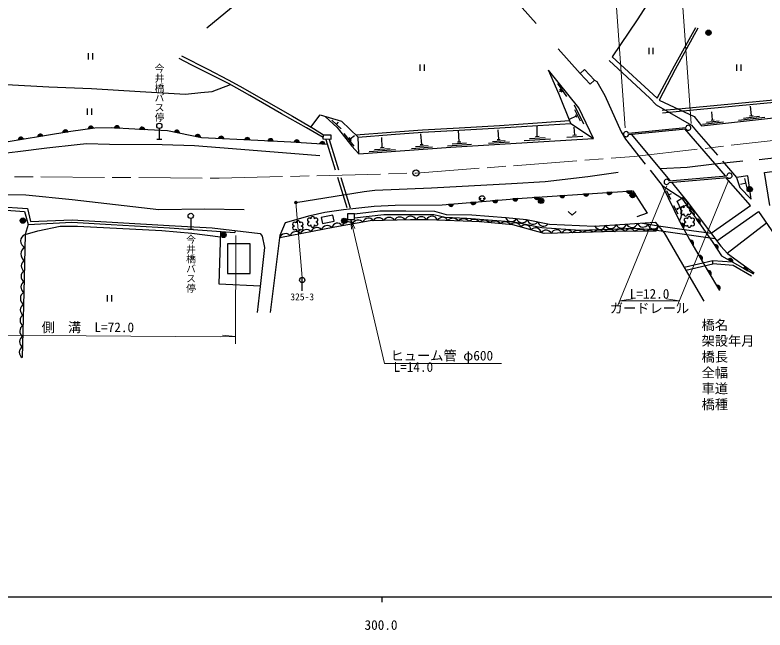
# Model space of a CAD drawing. Units: millimetres at full size, sheet at 1:1000; details may follow other scales. Extents: x 40000 to 680000, y 20000 to 380000.
# Drawn here: x 298632 to 440451, y 198715 to 314976 of the extents above; entities that cross this region are included whole.
import ezdxf
from ezdxf.enums import TextEntityAlignment as Align

# ---------------------------------------------------------------- set-up
doc = ezdxf.new("R2010")
doc.units = ezdxf.units.MM
doc.header["$LTSCALE"] = 1000
doc.linetypes.add('CHAIN', pattern=[18.5, 12, -1.5, 3.5, -1.5])
doc.linetypes.add('DASHED', pattern=[7.5, 6, -1.5])
for name, color, linetype, lineweight in [('M-BGD', 7, 'Continuous', 25), ('M-BMK', 2, 'CHAIN', 13), ('M-BMK-SRVR', 3, 'Continuous', 25), ('M-STR-HTXT', 7, 'Continuous', 13), ('M-STR-STR1', 1, 'Continuous', 25), ('M-STR-STRC', 7, 'Continuous', 25), ('M-TTL-BAND', 7, 'Continuous', 25)]:
    doc.layers.add(name, color=color, linetype=linetype, lineweight=lineweight)
doc.layers.add('M-BMK-HTXT', color=7, linetype='Continuous')
doc.styles.add('@ＭＳ ゴシック', font='')
doc.styles.add('ＭＳ ゴシック', font='')
doc.styles.get('@ＭＳ ゴシック').set_extended_font_data('@MS Gothic')
doc.styles.get('ＭＳ ゴシック').set_extended_font_data('MS Gothic')

# ---------------------------------------------------------------- blocks, each defined once
blk = doc.blocks.new('open_arrow')
at = {"color": 0, "linetype": 'Continuous', "lineweight": -2}
blk.add_lwpolyline([(7.5, 1.25), (0, 0), (7.5, -1.25)], dxfattribs=at)

msp = doc.modelspace()

# ---------------------------------------------------------------- hatches: boundary and pattern name
at = {"layer": 'M-BGD'}
for points in [[(429271, 311628, -1), (430271, 311628, -0.41421), (429771, 311128, -0.41421)], [(312476, 293483, -0.82183), (313457, 293626)], [(317420, 293664, -0.82183), (318409, 293604)], [(322162, 293391, -0.82183), (323152, 293348)], [(302931, 291981, -0.82183), (303909, 292141)], [(307667, 292755, -0.82183), (308645, 292915)], [(328762, 292896, -0.82183), (329733, 292697)], [(332729, 292082, -0.82183), (333699, 291883)], [(299236, 291377, -0.82183), (300214, 291537)], [(337129, 291678, -0.82183), (338119, 291626)], [(342055, 291420, -0.82183), (343044, 291368)], [(346468, 291208, -0.82183), (347458, 291166)], [(351400, 290986, -0.82183), (352389, 290922)], [(356242, 290674, -0.82183), (357231, 290610)], [(437056, 282044, -1), (438056, 282044, -0.41421), (437556, 281544, -0.41421)], [(402617, 280885, -0.82183), (401628, 280820)], [(407102, 281183, -0.82183), (406114, 281117)], [(411518, 281476, -0.82183), (410530, 281411)], [(415255, 281742, -0.82183), (414266, 281672)], [(414923, 280928, -1), (415923, 280928, -0.41421), (415423, 280428, -0.41421)], [(385793, 279602, -0.82183), (384806, 279518)], [(389929, 279955, -0.82183), (388942, 279871)], [(393729, 280279, -0.82183), (392742, 280195)], [(397784, 280564, -0.82183), (396796, 280499)], [(397602, 279846, -1), (398602, 279846, -0.41421), (398102, 279346, -0.41421)], [(381566, 279242, -0.82183), (380579, 279157)], [(299610, 276105, -1), (300610, 276105, -0.41421), (300110, 275605, -0.41421)], [(360389, 276065, -1), (361389, 276065, -0.41421), (360889, 275565, -0.41421)], [(424523, 275567, -0.82183), (424996, 274696)], [(427525, 276332, -0.82183), (428093, 275521)], [(337590, 273563, -1), (338532, 273228, -0.41421), (337894, 272924, -0.41421)], [(426290, 272331, -0.82183), (426795, 271479)], [(430892, 271497, -0.82183), (431440, 270672)], [(427971, 269485, -0.82183), (428469, 268629)], [(433494, 268749, -0.82183), (434356, 268260)], [(429631, 266632, -0.82183), (430139, 265781)], [(436359, 267124, -0.82183), (437221, 266635)], [(431287, 263858, -0.82183), (431795, 263007)]]:
    msp.add_hatch(color=256, dxfattribs=at).paths.add_polyline_path(points)
at = {"layer": 'M-STR-HTXT'}
msp.add_hatch(color=256, dxfattribs=at).paths.add_polyline_path([(351973, 279631, -0.41421), (351874, 279291, -0.41421), (351534, 279391, -1)])

# ---------------------------------------------------------------- linework, layer by layer
at = {"layer": 'M-BGD'}
for p, q in [((392963, 318190), (397190, 313385)), ((312496, 307767), (312496, 306567)), ((313296, 307767), (313296, 306567)), ((401319, 308571), (405524, 303895)), ((418460, 308784), (418460, 307584)), ((419260, 308784), (419260, 307584)), ((375171, 305596), (375171, 304396)), ((375971, 305596), (375971, 304396)), ((435051, 305650), (435051, 304450)), ((435851, 305650), (435851, 304450)), ((402980, 299598), (401253, 302051)), ((402073, 300366), (401670, 300938)), ((401871, 300652), (401602, 300463)), ((406181, 294321), (404443, 297924)), ((312294, 297321), (312294, 296121)), ((313094, 297321), (313094, 296121)), ((405564, 294911), (404521, 297073)), ((430532, 295157), (430368, 296648)), ((437867, 295968), (437698, 297766)), ((358522, 295073), (360298, 293458)), ((404772, 295862), (403421, 295210)), ((404894, 295609), (404650, 296114)), ((429373, 294727), (431758, 294991)), ((430254, 295126), (430811, 295188)), ((435448, 295097), (440418, 295646)), ((436409, 295505), (439391, 295834)), ((437519, 295929), (438215, 296006)), ((312476, 293483), (313457, 293626)), ((317420, 293664), (318409, 293604)), ((359410, 294265), (359814, 294709)), ((397379, 292033), (397385, 294063)), ((403722, 294451), (407996, 291653)), ((404464, 292286), (404383, 293784)), ((428610, 294341), (432586, 294780)), ((307667, 292755), (308645, 292915)), ((322162, 293391), (323152, 293348)), ((325923, 293531), (325923, 291531)), ((328762, 292896), (329733, 292697)), ((360843, 292547), (362677, 290173)), ((361997, 291543), (362804, 292167)), ((375556, 290496), (375383, 292522)), ((382642, 291001), (382521, 293187)), ((390100, 291453), (389997, 293286)), ((404114, 292267), (404813, 292305)), ((299236, 291377), (300214, 291537)), ((302931, 291981), (303909, 292141)), ((325423, 291531), (326423, 291531)), ((332729, 292082), (333699, 291883)), ((337129, 291678), (338119, 291626)), ((342055, 291420), (343044, 291368)), ((346468, 291208), (347458, 291166)), ((351400, 290986), (352389, 290922)), ((361783, 291820), (362211, 291266)), ((363651, 288706), (363504, 291898)), ((368070, 289938), (367985, 291818)), ((381313, 290620), (384008, 290783)), ((382328, 290982), (382956, 291020)), ((388140, 290733), (392133, 290975)), ((388921, 291081), (391316, 291226)), ((389821, 291436), (390380, 291470)), ((394921, 291280), (399911, 291589)), ((395900, 291641), (398894, 291826)), ((397029, 292012), (397728, 292055)), ((402982, 291905), (405978, 292067)), ((356242, 290674), (357231, 290610)), ((365622, 289154), (370608, 289526)), ((366597, 289528), (369588, 289751)), ((367721, 289912), (368419, 289964)), ((373606, 289749), (377595, 290047)), ((374381, 290108), (376774, 290286)), ((375276, 290476), (375835, 290517)), ((380432, 290266), (384924, 290538)), ((437094, 282319), (436657, 284065)), ((436875, 283192), (435801, 282923)), ((402617, 280885), (401628, 280820)), ((407102, 281183), (406114, 281117)), ((411518, 281476), (410530, 281411)), ((415255, 281742), (414266, 281672)), ((421819, 281771), (422607, 280153)), ((422213, 280962), (422752, 281225)), ((385793, 279602), (384806, 279518)), ((386455, 280316), (386780, 280316)), ((387130, 280316), (387455, 280316)), ((389929, 279955), (388942, 279871)), ((393729, 280279), (392742, 280195)), ((397784, 280564), (396796, 280499)), ((381566, 279242), (380579, 279157)), ((423179, 278989), (423963, 277369)), ((423749, 278499), (423932, 278121)), ((423841, 278310), (425191, 278964)), ((331867, 276503), (331867, 274503)), ((424523, 275567), (424996, 274696)), ((427525, 276332), (428093, 275521)), ((433300, 269949), (440716, 275692)), ((331367, 274503), (332367, 274503)), ((425143, 274425), (430257, 273708)), ((425651, 273491), (430991, 272742)), ((426290, 272331), (426795, 271479)), ((430892, 271497), (431440, 270672)), ((427971, 269485), (428469, 268629)), ((430562, 268549), (434228, 268333)), ((430615, 267937), (430562, 268549)), ((433494, 268749), (434356, 268260)), ((429631, 266632), (430139, 265781)), ((436359, 267124), (437221, 266635)), ((431287, 263858), (431795, 263007)), ((316065, 262040), (316065, 260840)), ((316865, 262040), (316865, 260840))]:
    msp.add_line(p, q, dxfattribs=at)
at = {"layer": 'M-BGD', "linetype": 'DASHED'}
for p, q in [((424086, 297182), (421034, 296894)), ((424939, 296788), (421078, 296424)), ((427518, 292999), (435093, 284257)), ((357386, 291460), (361754, 277389)), ((358020, 291440), (362383, 277389)), ((414100, 291527), (421023, 282716)), ((419921, 274295), (425651, 273491)), ((420291, 275106), (425143, 274425)), ((425170, 267286), (430562, 268549)), ((425489, 266736), (430615, 267937))]:
    msp.add_line(p, q, dxfattribs=at)
at = {"layer": 'M-BGD'}
for points in [[(378963, 318190), (376463, 318190), (362713, 318190), (348963, 318190), (341713, 318190), (334919, 312472)], [(418649, 317791), (416255, 314047), (411536, 307054), (420048, 299256), (423310, 305347), (427365, 312614)], [(462498, 313722), (466500, 307351), (453383, 299948), (424086, 297182)], [(463099, 314010), (467339, 307253), (453527, 299488), (424939, 296788)], [(427751, 312466), (423484, 304678), (420458, 298858), (427047, 295814), (428464, 294023), (452271, 296654), (469001, 298467), (480340, 299763), (494320, 301492), (506398, 302978), (524436, 305284), (538479, 307185), (543006, 307557), (554065, 308776), (561923, 309692), (569263, 309984), (573427, 310137)], [(356923, 291791), (353781, 293658), (349053, 296302), (343040, 299763), (339102, 301967), (335603, 303712), (331929, 305579), (329691, 306732)], [(330119, 307277), (335072, 304706), (338948, 302745), (341120, 301547), (351088, 295857), (355094, 293493), (356941, 292349)], [(410953, 306384), (418651, 299276), (419862, 297988), (426534, 294169), (427518, 292999)], [(354580, 293796), (356346, 296078), (360357, 294894), (363504, 291898), (369736, 292355), (375696, 292812), (382617, 293192), (390280, 293658), (397478, 294068), (403722, 294451), (401556, 299970), (399504, 304558)], [(357272, 295805), (359542, 293740), (362314, 290152), (363651, 288706), (381016, 290001), (393388, 290751), (407996, 291653), (405219, 297437), (399504, 304558)], [(286607, 302657), (292185, 302175), (297032, 301854), (305055, 301422), (313097, 301068), (322322, 300528), (330882, 299994), (333749, 300315), (335927, 300528), (339370, 301817)], [(408214, 302685), (408650, 302433), (410166, 299728), (413274, 292879), (414100, 291527)], [(439350, 287683), (449245, 288817), (461325, 290296), (469855, 291342), (482115, 292700), (495507, 294286), (504179, 295340), (511893, 296252), (526568, 297925), (534394, 298875), (539667, 299516), (545517, 300191), (549319, 300655), (556144, 301157), (563146, 301590), (573546, 302338)], [(441382, 278946), (440333, 285228), (451416, 286628), (465493, 288338), (494054, 291731), (533331, 296538), (540189, 297097), (562328, 298423), (569642, 299019), (569771, 298291), (571209, 296071), (573692, 292799)], [(363064, 292317), (369702, 292805), (375667, 293262), (382591, 293642), (390253, 294108), (397452, 294608), (403496, 295028)], [(251225, 291340), (250602, 288532), (258459, 288536), (267450, 288554), (273957, 289119), (281209, 289664), (294542, 290609), (309205, 293007), (313713, 293663), (316820, 293700), (321322, 293427), (327472, 293161), (333867, 291849), (344524, 291290), (350765, 291027), (357658, 290583)], [(286413, 287701), (293717, 288549), (299186, 289164), (304650, 289846), (310376, 290509), (312123, 290688), (316483, 290590), (326469, 290485), (332555, 290332), (339787, 289739), (356254, 288401)], [(431334, 272291), (439241, 277811), (442192, 273573), (443697, 271704), (445224, 270207), (446933, 268889), (448250, 268253), (453635, 267426), (456306, 267228), (470142, 267170), (481141, 267094), (491502, 265924), (503242, 265001), (508951, 265121), (511768, 265524), (513833, 266009), (515223, 266547), (516108, 266982), (516499, 267367), (517201, 268553), (520683, 274271), (523650, 279112), (525315, 281968), (527624, 288320)], [(420617, 285935), (425714, 286237), (430323, 286802), (436278, 287380)], [(351754, 279511), (364659, 281580), (366693, 281860), (377376, 282303), (392494, 283111), (398885, 283482), (406936, 284458), (412686, 285262)], [(430257, 273708), (437687, 278937), (433075, 284231)], [(421023, 282716), (424411, 275772), (426182, 272515), (427755, 269858), (429515, 266826), (431861, 262897)], [(421023, 282716), (424719, 280342), (430583, 271962), (432248, 269456), (438259, 266046)], [(422742, 283361), (425646, 279773), (432129, 271245), (433361, 269882), (438410, 266256)], [(293893, 281060), (300665, 280977), (309424, 280098), (325826, 278180), (334495, 278316), (341988, 278186)], [(346942, 258738), (348770, 273386), (349768, 275755), (354434, 277052), (357192, 277697), (360747, 278229), (366521, 278833), (370497, 279030), (379422, 279059), (394548, 280349), (411587, 281481), (415455, 281757), (418190, 277541), (416210, 276824)], [(424303, 275994), (424587, 276760), (424697, 277405), (424636, 278001), (423821, 279760), (425025, 280540)], [(245222, 277840), (247790, 278035), (252352, 278118), (261891, 278060), (269109, 278230), (269404, 277592), (277347, 277951), (291060, 278593), (295187, 278797), (301025, 278369), (301550, 275963), (309443, 276246), (327804, 275212), (335927, 274753), (344965, 273654), (345356, 273168), (345791, 271047), (345007, 263627), (344416, 258753)], [(259408, 276058), (259470, 276068), (263761, 276447), (268912, 276599), (269942, 277205), (277373, 277386), (291087, 278028), (295180, 278230), (300460, 277843), (301098, 275381), (309396, 275814), (316838, 275365), (327832, 274714), (335877, 274190), (340187, 273851), (340394, 274210)], [(362810, 277389), (367644, 277935), (372562, 277984), (377948, 277877), (380161, 277277), (384987, 277172), (391466, 276668), (395361, 276307), (399733, 275418), (408203, 275088), (419700, 275803), (421389, 273811), (426931, 264247), (428861, 260868)], [(419921, 274295), (415949, 274623), (405496, 274253), (398266, 274766), (392943, 275842), (384052, 276507), (379991, 276664), (377821, 277172), (368353, 277172), (362810, 276596)], [(403245, 277851), (403995, 277151), (404745, 277851)], [(301098, 275381), (300541, 273472), (300282, 262560), (299989, 250237)], [(417279, 275653), (420291, 275106), (419846, 274130), (412117, 274018), (401231, 273712), (398688, 273648), (392797, 275339), (386644, 275891), (376767, 276274), (373395, 276274), (365818, 276036), (359092, 274887), (348707, 272881)], [(300541, 273472), (302978, 274198), (307192, 275029), (310435, 275029), (326418, 274245), (332077, 273703), (337464, 273060)], [(337497, 274063), (337176, 264185), (345023, 263770)], [(437887, 265600), (434416, 267597), (430615, 267937)]]:
    msp.add_lwpolyline(points, dxfattribs=at)
for points in [[(405524, 303895), (407390, 301910), (408214, 302685), (406347, 304669)], [(356941, 292349), (358361, 292303), (358333, 291430), (356913, 291475)], [(435704, 282386), (437838, 280160), (437175, 284586), (435093, 284257)], [(356547, 276699), (356769, 275589), (358967, 276028), (358745, 277138)], [(361523, 277389), (361523, 276300), (362810, 276300), (362810, 277389)], [(338783, 266128), (343070, 266128), (343070, 271701), (338783, 271701)]]:
    msp.add_lwpolyline(points, close=True, dxfattribs=at)
for centre in [(429771, 311628), (325923, 294031), (437556, 282044), (386955, 280316), (415423, 280928), (398102, 279846), (300110, 276105), (331867, 277003), (360889, 276065), (338061, 273396)]:
    msp.add_circle(centre, 500, dxfattribs=at)
for centre, radius, start, end in [((312980, 293457), 505, 19.45122, 177.10941), ((317909, 293536), 505, 7.7006, 165.35879), ((322653, 293272), 505, 8.68904, 166.34723), ((303436, 291964), 505, 20.45835, 178.11654), ((308171, 292739), 505, 20.45835, 178.11654), ((329228, 292700), 505, 359.57692, 157.23511), ((333194, 291887), 505, 359.57692, 157.23511), ((299741, 291360), 505, 20.45835, 178.11654), ((337619, 291554), 505, 8.17231, 165.8305), ((342545, 291296), 505, 8.17231, 165.8305), ((346958, 291090), 505, 8.75102, 166.40921), ((351888, 290856), 505, 7.48785, 165.14604), ((356730, 290545), 505, 7.48785, 165.14604), ((402116, 280950), 505, 194.97027, 352.62846), ((406601, 281248), 505, 194.97027, 352.62846), ((411018, 281541), 505, 194.97027, 352.62846), ((414753, 281805), 505, 195.25117, 352.90936), ((385291, 279658), 505, 196.04736, 353.70555), ((389427, 280011), 505, 196.04736, 353.70555), ((393227, 280335), 505, 196.04736, 353.70555), ((397284, 280629), 505, 194.97027, 352.62846), ((424437, 278927), 1443, 351.25217, 78.71048), ((381064, 279297), 505, 196.04736, 353.70555), ((424835, 278312), 360, 37.6435, 270), ((425475, 278592), 360, 90, 189.61526), ((425475, 278592), 360, 350.38474, 90), ((426115, 278312), 360, 270, 142.3565), ((425665, 277295), 1426, 347.95561, 82.00704), ((354273, 276220), 360, 37.6435, 270), ((354913, 276500), 360, 90, 189.61526), ((354913, 276500), 360, 350.38474, 90), ((355553, 276220), 360, 270, 142.3565), ((365461, 275514), 1072, 30.28151, 164.57946), ((367404, 275497), 1160, 32.28391, 151.31354), ((369403, 275560), 1160, 32.28391, 151.31354), ((371402, 275623), 1160, 32.28391, 151.31354), ((373432, 275775), 1148, 25.79701, 155.95079), ((375465, 275686), 1160, 30.48519, 149.51481), ((377468, 275853), 1088, 18.98831, 157.22839), ((379464, 275569), 1159, 28.9791, 146.57782), ((392490, 277053), 1143, 199.43808, 330.00629), ((424835, 277592), 360, 90, 322.3565), ((425475, 277312), 360, 170.38474, 270), ((425498, 276204), 360, 37.6435, 270), ((425475, 277312), 360, 270, 9.61526), ((426138, 276484), 360, 90, 189.61526), ((426115, 277592), 360, 217.6435, 90), ((426138, 276484), 360, 350.38474, 90), ((426778, 276204), 360, 270, 142.3565), ((351486, 275442), 360, 37.6435, 270), ((352126, 275722), 360, 90, 189.61526), ((352126, 275722), 360, 350.38474, 90), ((352766, 275442), 360, 270, 142.3565), ((354273, 275500), 360, 90, 322.3565), ((354913, 275220), 360, 170.38474, 270), ((354913, 275220), 360, 270, 9.61526), ((355553, 275500), 360, 217.6435, 90), ((357655, 274010), 1160, 41.41966, 160.44928), ((359576, 274550), 1075, 32.36006, 167.75077), ((361569, 274713), 1160, 40.18178, 159.2114), ((363541, 275050), 1160, 40.18178, 159.2114), ((381441, 275207), 1334, 39.37055, 136.18637), ((383431, 275041), 1394, 42.08678, 133.47014), ((385422, 274858), 1471, 44.99795, 130.55897), ((387350, 274580), 1589, 46.30847, 123.9623), ((389339, 274580), 1455, 41.93281, 127.80705), ((391320, 274443), 1427, 40.75673, 128.98313), ((393188, 274489), 1185, 20.71826, 131.65922), ((394511, 276789), 1076, 196.63423, 332.12316), ((395130, 274195), 1097, 8.53762, 139.42754), ((396566, 276532), 1131, 192.5835, 324.44104), ((398557, 276130), 1100, 193.45379, 323.57074), ((409265, 275522), 1096, 203.08871, 344.02702), ((411287, 275688), 1075, 205.7843, 341.33143), ((413273, 275734), 1043, 202.00721, 345.10852), ((415293, 275932), 1114, 204.72794, 342.38779), ((417387, 275990), 1105, 200.94829, 331.17185), ((419372, 275553), 1022, 185.36218, 334.06668), ((424674, 275085), 505, 309.68928, 107.34747), ((425498, 275484), 360, 90, 322.3565), ((426138, 275204), 360, 170.38474, 270), ((426138, 275204), 360, 270, 9.61526), ((426778, 275484), 360, 217.6435, 90), ((427729, 275870), 505, 316.15223, 113.81042), ((351764, 272872), 1160, 41.41966, 160.44928), ((351486, 274722), 360, 90, 322.3565), ((352126, 274442), 360, 170.38474, 270), ((352126, 274442), 360, 270, 9.61526), ((352766, 274722), 360, 217.6435, 90), ((353728, 273251), 1160, 41.41966, 160.44928), ((355692, 273631), 1160, 41.41966, 160.44928), ((397053, 273668), 1086, 7.42031, 140.54486), ((399051, 273224), 1091, 24.7884, 147.6629), ((401044, 273313), 1068, 23.19897, 159.81637), ((403038, 273187), 1152, 31.581, 151.64368), ((405028, 272848), 1380, 46.27484, 136.94985), ((407013, 272699), 1541, 51.28461, 131.94008), ((409004, 272807), 1501, 50.05642, 133.16826), ((411035, 272825), 1557, 49.89957, 133.32512), ((413050, 273105), 1361, 43.72765, 137.99791), ((414955, 273410), 1120, 36.28662, 145.37705), ((416911, 272814), 1642, 51.70174, 129.96193), ((418915, 272203), 2140, 64.21885, 117.44482), ((300993, 272251), 1302, 110.31609, 246.9663), ((349801, 272492), 1160, 41.41966, 160.44928), ((426459, 271855), 505, 311.80728, 109.46547), ((301159, 269789), 1433, 118.14256, 239.13984), ((431085, 271030), 505, 314.77663, 112.43482), ((428135, 269008), 505, 311.30871, 108.9669), ((300989, 267545), 1160, 119.12639, 238.15601), ((433876, 268420), 505, 341.59958, 139.25777), ((429801, 266156), 505, 312.006, 109.66419), ((436742, 266794), 505, 341.59958, 139.25777), ((300942, 265546), 1160, 119.12639, 238.15601), ((300894, 263546), 1160, 119.12639, 238.15601), ((431457, 263382), 505, 312.006, 109.66419), ((301069, 261379), 1420, 123.67526, 233.60031), ((300792, 259222), 1160, 119.12298, 238.1526), ((300744, 257223), 1160, 119.12298, 238.1526), ((300698, 255223), 1162, 119.1546, 238.12097), ((300649, 253223), 1160, 119.12298, 238.1526), ((300601, 251223), 1160, 119.12298, 238.1526)]:
    msp.add_arc(centre, radius, start, end, dxfattribs=at)
at = {"layer": 'M-BMK'}
msp.add_lwpolyline([(80876, 313326), (84661, 310172), (88014, 307694), (92803, 304365), (99222, 300588), (104354, 297860), (110511, 295119), (115488, 293169), (122626, 290813), (129483, 288669), (133292, 287759), (141681, 286769), (152392, 285801), (161316, 285510), (174040, 285373), (337239, 284111), (374464, 285094), (415706, 288219), (543202, 302958), (556554, 304512), (573494, 305786)], dxfattribs=at)
at = {"layer": 'M-BMK-SRVR'}
msp.add_circle((374464, 285094), 600, dxfattribs=at)
at = {"layer": 'M-STR-HTXT'}
for p, q in [((426483, 294470), (424546, 321957)), ((414037, 293617), (412089, 320538)), ((423851, 259959), (433556, 283679)), ((412578, 259959), (421867, 282666)), ((351754, 279511), (352941, 265361)), ((340390, 273279), (340298, 252832)), ((412987, 260959), (415418, 261300)), ((412987, 260959), (424260, 260959)), ((424260, 260959), (421829, 261300)), ((340304, 254181), (337864, 254459))]:
    msp.add_line(p, q, dxfattribs=at)
for points in [[(362166, 276300), (368486, 249069), (390651, 249069)], [(269694, 254632), (337519, 254108), (340304, 254181)]]:
    msp.add_lwpolyline(points, dxfattribs=at)
msp.add_circle((351754, 279511), 250, dxfattribs=at)
at = {"layer": 'M-STR-STR1'}
for p, q in [((414613, 292668), (425463, 293737)), ((414666, 292397), (425496, 293464)), ((422511, 283667), (415177, 292448)), ((425253, 293440), (432888, 284541)), ((422276, 283647), (433247, 284572)), ((422314, 283325), (433379, 284257))]:
    msp.add_line(p, q, dxfattribs=at)
for centre, radius, start, end in [((425941, 293657), 485, 203.37307, 170.41403), ((414190, 292445), 478, 27.84949, 354.30671), ((433743, 284594), 496, 222.81551, 182.61156), ((421844, 283433), 482, 26.37235, 346.98751)]:
    msp.add_arc(centre, radius, start, end, dxfattribs=at)
at = {"layer": 'M-STR-STRC'}
msp.add_line((352941, 262861), (352941, 265361), dxfattribs=at)
msp.add_circle((352941, 264861), 500, dxfattribs=at)
at = {"layer": 'M-TTL-BAND'}
for p, q in [((40000, 205000), (579000, 205000)), ((368000, 205000), (368000, 204000))]:
    msp.add_line(p, q, dxfattribs=at)

# ---------------------------------------------------------------- block references
at = {"layer": 'M-STR-HTXT', "xscale": 240, "yscale": 240, "rotation": 283.1}
msp.add_blockref('open_arrow', (362166, 276300), dxfattribs=at)

# ---------------------------------------------------------------- texts
at = {"layer": 'M-BMK-HTXT', "style": '@ＭＳ ゴシック'}
msp.add_text('今井橋バス停', height=1320, rotation=270, dxfattribs=at).set_placement((325923, 294731), align=Align.MIDDLE_RIGHT)
msp.add_text('今井橋バス停', height=1320, rotation=270, dxfattribs=at).set_placement((331867, 273503), align=Align.MIDDLE_LEFT)
at = {"layer": 'M-STR-HTXT', "style": 'ＭＳ ゴシック'}
for s, p in [('L=12.0', (418623, 260804)), ('側\u3000溝\u3000L=72.0', (312408, 254472))]:
    msp.add_text(s, height=1833, dxfattribs=at).set_placement(p, align=Align.BOTTOM_CENTER)
msp.add_text('ガードレール', height=1833, dxfattribs=at).set_placement((418623, 260468), align=Align.TOP_CENTER)
for s, p in [('橋名', (428466, 254903)), ('架設年月', (428466, 251903)), ('ヒューム管 φ600', (369651, 249119)), ('橋長', (428466, 248903)), ('全幅', (428466, 245903)), ('車道', (428466, 242903)), ('橋種', (428466, 239903))]:
    msp.add_text(s, height=1833, dxfattribs=at).set_placement(p, align=Align.BOTTOM_LEFT)
msp.add_text('L=14.0', height=1833, dxfattribs=at).set_placement((370221, 249352), align=Align.TOP_LEFT)
at = {"layer": 'M-STR-STRC', "style": 'ＭＳ ゴシック'}
msp.add_text('325-3', height=1320, dxfattribs=at).set_placement((352941, 262361), align=Align.TOP_CENTER)
at = {"layer": 'M-TTL-BAND', "style": 'ＭＳ ゴシック'}
msp.add_text('300.0', height=1833, dxfattribs=at).set_placement((367844, 198195), align=Align.BOTTOM_CENTER)

doc.saveas('drawing.dxf')
